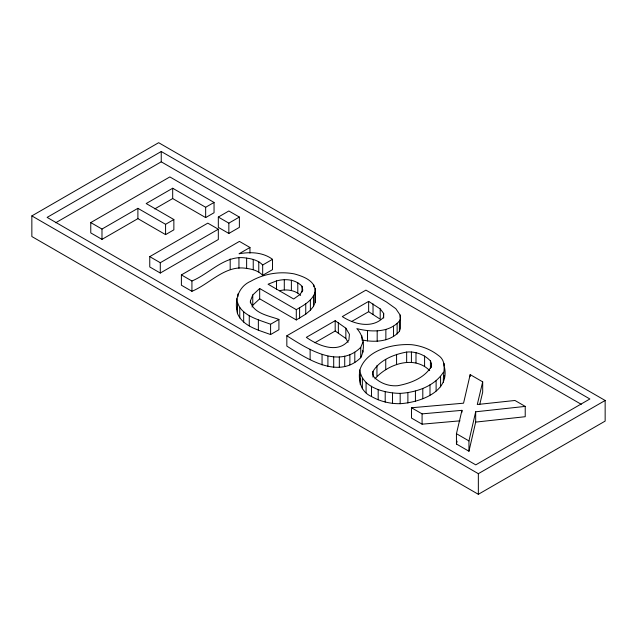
<?xml version="1.0" encoding="UTF-8"?>
<svg xmlns="http://www.w3.org/2000/svg" width="637" height="637" viewBox="0 0 637 637"><rect width="100%" height="100%" fill="white"/><g stroke="black" fill="none" stroke-linecap="round" stroke-linejoin="round"><path stroke-width="0.96" d="M315.124 292.2C316.31 280.997 302.854 276.179 294.103 273.862C279.412 271.099 263.845 273.799 250.867 281.204C238.039 286.666 234.193 300.935 237.482 313.603C243.151 326.502 258.606 330.07 270.59 334.552L278.918 329.735L278.918 319.424C268.973 315.785 252.849 313.428 250.389 301.054L252.762 294.963L259.681 288.513L296.293 309.646C303.65 305.37 312.281 300.799 315.124 292.2L315.124 302.511L313.508 306.349L310.378 310.227L305.744 314.145L296.293 319.957L259.681 298.825L259.681 288.513M315.124 302.511L315.227 288.481M431.528 363.576L431.408 366.323C424.616 378.044 410.459 383.331 397.727 385.703C388.952 386.468 379.875 383.275 373.839 376.801L372.804 374.182L372.971 371.443C379.899 359.841 393.913 354.459 406.653 352.062C415.404 351.258 424.401 354.522 430.429 360.932L431.528 363.576L431.528 367.326M383.665 313.412L383.41 317.465C372.414 328.947 354.14 324.376 342.3 316.589L368.648 301.381L380.201 308.889L383.665 313.412L383.665 318.102M236.868 308.945L237.282 307.066M479.757 404.439L482.687 392.153L482.687 381.842L470.178 374.62L463.553 403.189L411.502 407.76L411.502 418.071L422.084 424.178L460.002 420.834M468.951 451.235L468.951 440.923L475.68 411.797L525.222 406.398L525.222 416.709L475.68 422.108L468.951 451.235L456.442 444.013L456.442 433.701L461.952 410.347L422.084 413.867L411.502 407.76M456.442 444.013L457.103 441.21M482.687 381.842L477.288 404.519L514.959 400.474L525.222 406.398M443.408 382.526C442.572 373.163 448.01 361.617 438.049 355.183C430.469 349.307 421.256 345.795 411.757 344.705C392.957 343.51 366.219 349.872 359.857 369.946C358.05 380.456 360.868 391.962 371.475 396.501C380.185 401.461 390.17 403.874 400.171 403.691C419.21 402.48 449.579 392.408 444.578 367.772M359.857 380.257L360.343 378.474M399.423 320.968L400.426 318.102L400.147 315.06L395.8 308.666L386.444 301.962L365.917 290.122L286.833 335.779L286.833 346.09C307.297 359.069 338.597 379.588 360.741 357.675C365.264 348.495 364.093 336.137 356.831 328.62C370.83 332.132 389.183 332.976 399.423 320.968L399.423 331.28C390.481 341.91 374.373 342.634 361.689 339.863M399.423 331.28L400.426 328.413L400.426 318.102M252.085 307.018L252.762 305.274L252.762 294.963M360.741 357.675L360.741 347.364L363.058 341.83M359.857 369.946C361.888 387.893 384.995 393.156 400.171 393.379C416.311 392.424 434.338 386.404 443.408 372.215M374.954 378.856C387.551 364.221 414.169 354.793 429.696 370.623M252.762 305.274L259.681 298.825M286.833 335.779C307.297 348.757 338.597 369.277 360.741 347.364M31.85 215.903L158.653 142.696L605.15 400.474L605.15 421.097L478.347 494.304L31.85 236.526L31.85 215.903L478.347 473.681L605.15 400.474M161.241 151.51L47.122 217.4L475.759 464.867L589.878 398.977L161.241 151.51L161.241 161.822L581.27 404.32M55.698 222.759L161.241 161.822M214.048 202.439L205.655 207.28L172.683 188.241L146.184 203.545L173.861 219.526L173.861 229.838L165.58 234.623L137.895 218.642L101.984 239.369L90.765 232.895L90.765 222.584L169.856 176.919L214.048 202.439L214.048 212.75L205.655 217.591L172.683 198.553L154.735 208.92M90.765 222.584L101.984 229.057L137.895 208.331L165.58 224.312L173.861 219.526M149.759 256.639L207.797 223.141L218.324 229.216L218.324 239.528L160.285 273.034L149.759 266.951L149.759 256.639L160.285 262.723L218.324 229.216M218.324 217.058L228.85 210.982L239.377 217.058L239.377 227.369L228.85 233.453L218.324 227.369L218.324 217.058L228.85 223.141L239.377 217.058M249.959 247.482L239.058 253.773C250.341 251.742 263.009 252.18 272.509 259.331L272.509 269.642L262.675 275.311C258.55 270.821 252.483 269.196 246.63 268.424C225.307 264.602 210.027 283.791 191.928 291.3L181.394 285.217L181.394 274.905L239.432 241.399L249.959 247.482L249.959 253.104M181.394 274.905L191.928 280.989C210.027 273.48 225.307 254.29 246.63 258.112C252.483 258.885 258.55 260.509 262.675 265.008L262.675 275.311M262.675 265.008L272.509 259.331M236.868 298.634C238.15 315.012 257.985 319.455 270.59 324.241L278.918 319.424M335.189 320.69L306.333 337.355C318.014 345.588 338.096 354.22 348.893 340.086L349.434 334.314L345.843 328.19L335.189 320.69L335.189 331.001L314.821 342.762M351.648 321.502L368.648 311.692L380.201 319.201L380.201 308.889M276.522 280.925L268.073 284.221L293.673 299L300.003 294.477L302.798 290.249L302.057 286.316C295.656 279.309 285.225 278.473 276.522 280.925L276.522 289.357M279.436 290.727C286.65 288.975 295.154 290.106 300.632 295.417M335.189 331.001L345.843 338.502L348.089 342.332M456.442 433.701L468.951 440.923M362.692 350.35L363.058 352.142M444.284 375.44L444.578 378.083M478.347 473.681L478.347 494.304M475.68 411.797L475.68 422.108M470.178 374.62L470.178 376.499M461.952 410.347L461.952 412.227M444.085 363.369L444.085 366.179M440.589 376.539L440.589 386.85M436.114 380.735L436.114 391.046M430.429 360.932L430.429 368.433M429.991 384.804L429.991 395.115M424.592 355.956L424.592 366.267M422.801 388.419L422.801 398.73M422.084 413.867L422.084 424.178M415.993 352.611L415.993 362.923M415.428 391.054L415.428 401.366M411.414 351.982L411.414 362.294M407.887 392.703L407.887 403.014M406.653 352.062L406.653 362.373M400.147 315.06L400.147 317.871M400.171 393.379L400.171 403.691M397.13 323.66L397.13 333.971M396.572 354.323L396.572 364.635M393.547 326.184L393.547 336.495M392.527 393.069L392.527 403.38M385.863 329.448L385.863 339.76M385.743 359.379L385.743 369.691M385.202 391.771L385.202 402.082M378.179 389.478L378.179 399.789M377.184 330.945L377.184 341.257M376.945 365.638L376.945 375.949M373.027 303.913L373.027 314.224M372.971 371.443L372.971 377.072M371.475 386.189L371.475 396.501M368.648 301.381L368.648 311.692M367.509 330.667L367.509 340.978M366.084 382.479L366.084 392.79M362.349 378.537L362.349 388.849M361.76 335.58L361.76 338.39M360.271 374.357L360.271 384.668M354.801 352.189L354.801 362.501M349.88 354.578L349.88 364.89M345.843 328.19L345.843 338.502M344.721 356.163L344.721 366.474M339.322 356.967L339.322 367.278M338.343 322.513L338.343 332.825M333.7 356.975L333.7 367.286M327.912 356.202L327.912 366.514M322.059 354.65L322.059 364.961M313.794 284.954L313.794 286.825M313.508 296.038L313.508 306.349M310.378 299.916L310.378 310.227M310.131 349.227L310.131 359.539M305.744 303.833L305.744 314.145M302.057 286.316L302.057 291.945M299.605 307.798L299.605 318.11M297.79 282.685L297.79 292.996M296.293 309.646L296.293 319.957M291.38 280.153L291.38 290.464M284.293 279.563L284.293 289.875M270.59 324.241L270.59 334.552M258.773 261.703L258.773 272.015M258.359 319.957L258.359 330.269M253.239 259.363L253.239 269.674M250.389 301.054L250.389 302.933M249.266 315.633L249.266 325.945M246.63 258.112L246.63 268.424M243.676 311.796L243.676 322.107M239.751 307.679L239.751 317.99M238.947 257.961L238.947 268.273M237.904 293.944L237.904 296.754M237.482 303.292L237.482 313.603M230.188 258.893L230.188 269.204M228.85 223.141L228.85 233.453M205.655 207.28L205.655 217.591M191.928 280.989L191.928 291.3M172.683 188.241L172.683 198.553M165.58 224.312L165.58 234.623M160.285 262.723L160.285 273.034M137.895 208.331L137.895 218.642M101.984 229.057L101.984 239.369"/></g></svg>
